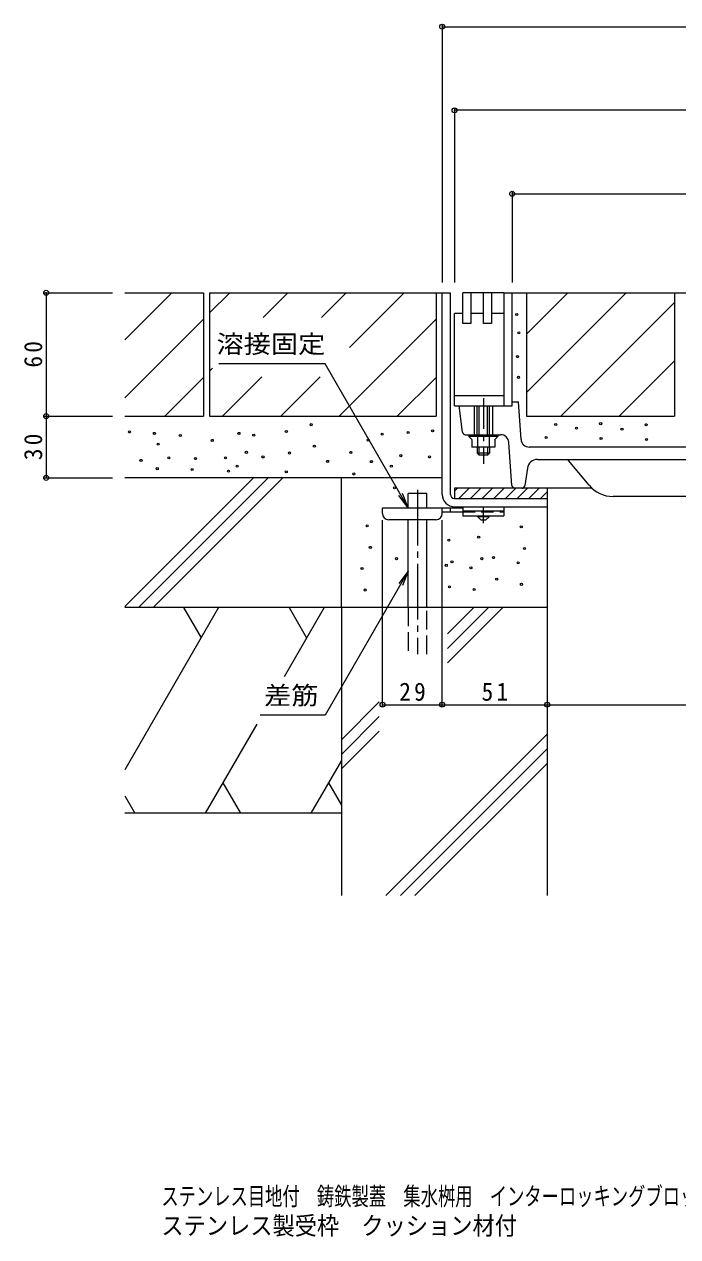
# Model space of a CAD drawing. Units: millimetres at full size, sheet at 1:3. Extents: x -973 to 1153, y -824 to 816.
# Drawn here: x 124 to 442, y -824 to -235 of the extents above; entities that cross this region are included whole.
import ezdxf
from ezdxf.enums import TextEntityAlignment as Align

# ---------------------------------------------------------------- set-up
doc = ezdxf.new("R2010")
doc.units = ezdxf.units.MM
doc.header["$LTSCALE"] = 3
doc.header["$PDMODE"] = 32
doc.header["$PDSIZE"] = 2.4
for name, pattern in [('CHAIN1', [8, 5, -1, 1, -1]), ('CHAIN2', [12, 9, -1, 1, -1]), ('DASHED2', [3, 2, -1]), ('DASHED3', [4, 3, -1])]:
    doc.linetypes.add(name, pattern=pattern)
for name, color, linetype, lineweight in [('4-1', 2, 'Continuous', 9), ('4-2', 3, 'Continuous', 9), ('4-4', 2, 'Continuous', 9), ('4-5', 7, 'Continuous', 9), ('4-6', 6, 'Continuous', 5), ('4-9', 3, 'Continuous', 9), ('4-E', 7, 'Continuous', 9), ('F-5_F-5ﾚｲﾔ', 2, 'Continuous', 9)]:
    doc.layers.add(name, color=color, linetype=linetype, lineweight=lineweight)
doc.styles.add('ＭＳ ゴシック', font='')
doc.styles.get('ＭＳ ゴシック').set_extended_font_data('MS Gothic')

msp = doc.modelspace()

# ---------------------------------------------------------------- linework, layer by layer
at = {"layer": '4-1'}
for p, q in [((327.385, -365.465), (331.385, -365.465)), ((327.385, -463.465), (327.385, -365.465)), ((331.385, -463.465), (331.385, -365.465)), ((333.385, -460.465), (333.385, -465.465)), ((378.385, -460.465), (333.385, -460.465)), ((334.852, -460.465), (333.385, -461.932)), ((333.385, -465.465), (378.385, -465.465)), ((340.509, -460.465), (335.509, -465.465)), ((346.166, -460.465), (341.166, -465.465)), ((351.823, -460.465), (346.823, -465.465)), ((357.48, -460.465), (352.48, -465.465)), ((363.137, -460.465), (358.137, -465.465)), ((368.794, -460.465), (363.793, -465.465)), ((374.45, -460.465), (369.45, -465.465)), ((378.385, -462.187), (375.107, -465.465)), ((378.385, -460.465), (378.385, -469.465)), ((333.385, -469.465), (378.385, -469.465))]:
    msp.add_line(p, q, dxfattribs=at)
for radius in [6, 2]:
    msp.add_arc((333.385, -463.465), radius, 180, 270, dxfattribs=at)
at = {"layer": '4-2'}
for p, q in [((337.385, -380.465), (337.385, -365.465)), ((357.385, -365.465), (337.385, -365.465)), ((341.385, -365.465), (341.385, -380.465)), ((347.385, -380.465), (347.385, -365.465)), ((351.385, -365.465), (351.385, -380.465)), ((357.385, -365.465), (357.385, -420.465)), ((361.385, -420.465), (361.385, -365.465)), ((337.385, -375.465), (333.385, -375.465)), ((333.385, -420.465), (333.385, -375.465)), ((347.385, -375.465), (341.385, -375.465)), ((357.385, -375.465), (351.385, -375.465)), ((341.385, -380.465), (337.385, -380.465)), ((351.385, -380.465), (347.385, -380.465)), ((333.385, -415.465), (357.385, -415.465)), ((361.385, -418.465), (364.4, -418.465)), ((365.706, -436.75), (364.4, -418.465)), ((333.385, -420.465), (361.385, -420.465)), ((337.221, -433.151), (335.635, -420.465)), ((342.885, -420.465), (342.885, -434.465)), ((344.385, -434.465), (344.385, -420.465)), ((345.385, -434.465), (345.385, -420.465)), ((349.385, -434.465), (349.385, -420.465)), ((350.385, -434.465), (350.385, -420.465)), ((351.885, -420.465), (351.885, -434.465)), ((338.709, -434.465), (355.803, -434.465)), ((340.385, -434.465), (340.385, -435.265)), ((354.385, -435.265), (340.385, -435.265)), ((340.385, -435.265), (341.86, -436.865)), ((344.622, -435.265), (344.622, -440.465)), ((350.147, -435.265), (350.147, -440.465)), ((354.385, -435.265), (352.91, -436.865)), ((354.385, -434.465), (354.385, -435.265)), ((341.86, -436.865), (341.86, -440.465)), ((344.385, -440.465), (344.385, -443.464)), ((345.385, -444.465), (345.385, -440.465)), ((349.385, -440.465), (349.385, -444.465)), ((350.385, -440.465), (350.385, -443.464)), ((361.285, -459.071), (359.793, -438.18)), ((837.074, -440.465), (369.696, -440.465)), ((350.385, -443.464), (344.385, -443.464)), ((345.385, -444.465), (344.385, -443.464)), ((349.385, -444.465), (345.385, -444.465)), ((350.385, -443.464), (349.385, -444.465)), ((373.721, -446.465), (502.91, -446.465)), ((398.887, -459.067), (388.835, -447.004)), ((368.772, -450.757), (367.569, -459.177)), ((366.084, -460.465), (362.782, -460.465)), ((400.213, -460.465), (366.098, -460.465)), ((796.359, -464.465), (410.411, -464.465))]:
    msp.add_line(p, q, dxfattribs=at)
at = {"layer": '4-2', "linetype": 'CHAIN1'}
msp.add_line((347.385, -416.642), (347.385, -448.66), dxfattribs=at)
at = {"layer": '4-2'}
for points in [[(357.385, -365.465), (849.385, -365.465), (869.385, -365.465)], [(352.91, -436.865), (352.91, -440.465), (341.86, -440.465)]]:
    msp.add_lwpolyline(points, dxfattribs=at)
for centre, radius, start, end in [((338.709, -432.965), 1.5, 187.12479, 270), ((355.803, -438.465), 4, 4.08566, 90), ((369.696, -436.465), 4, 184.08566, 270), ((373.721, -451.465), 5, 90, 171.86966), ((387.682, -447.965), 1.5, 39.80606, 90), ((362.782, -458.965), 1.5, 184.08575, 270), ((366.084, -458.965), 1.5, 270, 351.8707), ((410.411, -449.465), 15, 219.80562, 270)]:
    msp.add_arc(centre, radius, start, end, dxfattribs=at)
at = {"layer": '4-4', "color": 7}
for p, q in [((327.385, -235.206), (327.385, -360.465)), ((327.385, -236.106), (879.385, -236.106)), ((333.385, -275.842), (333.385, -360.465)), ((873.385, -276.742), (333.385, -276.742)), ((361.385, -316.425), (361.385, -360.465)), ((361.385, -317.325), (845.385, -317.325)), ((134.019, -365.465), (167.185, -365.465)), ((134.919, -365.465), (134.919, -425.465)), ((134.019, -425.465), (167.185, -425.465)), ((134.919, -425.465), (134.919, -455.465)), ((134.019, -455.465), (167.185, -455.465)), ((298.385, -566.613), (298.385, -475.964)), ((327.385, -566.613), (327.385, -475.964)), ((298.385, -565.713), (327.385, -565.713)), ((327.385, -565.713), (378.385, -565.713)), ((378.385, -565.713), (828.385, -565.713))]:
    msp.add_line(p, q, dxfattribs=at)
for p in [(327.385, -236.106), (333.385, -276.742), (361.385, -317.325), (134.919, -365.465), (134.919, -425.465), (134.919, -455.465), (298.385, -565.713), (327.385, -565.713), (378.385, -565.713)]:
    msp.add_point(p, dxfattribs=at)
at = {"layer": '4-5'}
for p, q in [((270.518, -399.974), (218.851, -399.974)), ((310.927, -469.964), (270.518, -399.974)), ((310.927, -469.964), (306.361, -464.014)), ((310.927, -469.964), (308.056, -463.035)), ((310.927, -500.851), (270.54, -570.801)), ((310.927, -500.851), (306.361, -506.801)), ((310.927, -500.851), (308.056, -507.78)), ((270.54, -570.801), (238.871, -570.801))]:
    msp.add_line(p, q, dxfattribs=at)
at = {"layer": '4-6'}
for p, q in [((173.185, -518.027), (235.747, -455.465)), ((327.385, -455.465), (173.185, -455.465)), ((179.819, -518.465), (242.818, -455.465)), ((186.89, -518.465), (249.89, -455.465)), ((278.385, -518.465), (278.385, -455.465)), ((319.927, -462.964), (310.927, -462.964)), ((310.927, -469.964), (310.927, -462.964)), ((319.927, -469.964), (319.927, -462.964)), ((378.385, -469.465), (378.385, -658.465)), ((310.927, -518.465), (310.927, -475.764)), ((319.927, -518.465), (319.927, -475.764)), ((218.711, -518.465), (173.185, -597.318)), ((201.664, -518.465), (210.187, -533.228)), ((270.013, -518.465), (250.523, -552.223)), ((252.966, -518.465), (261.49, -533.228)), ((278.385, -518.465), (278.385, -658.465)), ((329.938, -531.274), (342.747, -518.465)), ((329.938, -538.345), (349.819, -518.465)), ((329.938, -545.416), (356.89, -518.465)), ((278.385, -582.827), (296.818, -564.394)), ((278.385, -589.898), (296.818, -571.465)), ((237.265, -575.187), (212.278, -618.465)), ((278.385, -596.969), (296.818, -578.536)), ((300.027, -658.465), (378.385, -580.107)), ((307.098, -658.465), (378.385, -587.178)), ((278.385, -592.822), (263.58, -618.465)), ((314.169, -658.465), (378.385, -594.249)), ((220.802, -603.701), (229.326, -618.465)), ((272.104, -603.701), (278.385, -614.58)), ((173.185, -610.084), (178.023, -618.465)), ((278.385, -618.465), (173.185, -618.465))]:
    msp.add_line(p, q, dxfattribs=at)
at = {"layer": '4-6', "linetype": 'CHAIN2'}
msp.add_line((315.427, -461.272), (315.427, -541.131), dxfattribs=at)
at = {"layer": '4-6', "linetype": 'DASHED3'}
for p, q in [((310.927, -518.465), (310.927, -541.131)), ((319.927, -541.131), (319.927, -518.465))]:
    msp.add_line(p, q, dxfattribs=at)
at = {"layer": '4-6'}
msp.add_lwpolyline([(378.385, -518.465), (278.385, -518.465), (173.185, -518.465)], dxfattribs=at)
at = {"layer": '4-9', "color": 4}
for p, q in [((327.385, -472.764), (327.385, -469.964)), ((331.385, -471.964), (331.385, -469.964)), ((324.385, -475.764), (301.385, -475.764)), ((327.38, -471.964), (337.385, -471.964))]:
    msp.add_line(p, q, dxfattribs=at)
at = {"layer": '4-9'}
for p, q in [((337.385, -469.465), (357.385, -469.465)), ((337.385, -469.465), (337.385, -473.965)), ((337.385, -471.465), (357.385, -471.465)), ((357.385, -469.465), (357.385, -473.965)), ((337.385, -473.965), (357.385, -473.965))]:
    msp.add_line(p, q, dxfattribs=at)
at = {"layer": '4-9', "color": 4, "linetype": 'CHAIN1'}
msp.add_line((347.385, -477.512), (347.385, -469.465), dxfattribs=at)
at = {"layer": '4-9', "linetype": 'DASHED2'}
msp.add_line((337.385, -471.965), (357.385, -471.965), dxfattribs=at)
at = {"layer": '4-9', "color": 2}
for p, q in [((344.635, -474.464), (344.635, -473.965)), ((346.385, -475.964), (344.635, -474.464)), ((350.135, -474.464), (344.635, -474.464)), ((348.385, -475.964), (346.385, -475.964)), ((350.135, -474.464), (348.385, -475.964)), ((350.135, -474.464), (350.135, -473.965))]:
    msp.add_line(p, q, dxfattribs=at)
at = {"layer": '4-9', "color": 4}
msp.add_lwpolyline([(298.385, -472.764), (298.385, -469.964), (337.385, -469.964)], dxfattribs=at)
for centre, start, end in [((301.385, -472.764), 180, 270), ((324.385, -472.764), 270, 0)]:
    msp.add_arc(centre, 3, start, end, dxfattribs=at)
at = {"layer": '4-E', "color": 2}
for p, q in [((173.185, -365.465), (211.385, -365.465)), ((173.185, -388.258), (195.978, -365.465)), ((211.385, -365.465), (211.385, -425.465)), ((214.385, -375.205), (224.125, -365.465)), ((214.385, -365.465), (324.385, -365.465)), ((214.385, -365.465), (214.385, -425.465)), ((240.441, -377.433), (252.409, -365.465)), ((268.726, -377.433), (280.694, -365.465)), ((282.396, -392.047), (308.978, -365.465)), ((324.385, -365.465), (324.385, -425.465)), ((324.385, -365.465), (327.385, -365.465)), ((368.385, -365.465), (440.355, -365.465)), ((368.385, -385.589), (388.509, -365.465)), ((368.385, -413.873), (416.794, -365.465)), ((440.355, -365.465), (440.355, -425.465)), ((385.078, -425.465), (440.355, -370.188)), ((173.185, -416.542), (211.385, -378.342)), ((277.262, -425.465), (324.385, -378.342)), ((413.362, -425.465), (440.355, -398.472)), ((192.546, -425.465), (211.385, -406.626)), ((214.385, -403.489), (215.689, -402.185)), ((220.694, -425.465), (239.767, -406.392)), ((248.978, -425.465), (268.051, -406.392)), ((305.546, -425.465), (324.385, -406.626)), ((173.185, -425.465), (211.385, -425.465)), ((214.385, -425.465), (324.385, -425.465))]:
    msp.add_line(p, q, dxfattribs=at)
msp.add_lwpolyline([(368.385, -365.465), (368.385, -425.465), (440.355, -425.465)], dxfattribs=at)
at = {"layer": '4-E'}
for centre in [(363.597, -376.017), (364.62, -384.887), (363.938, -396.488), (364.45, -406.552), (263.72, -429.563), (382.532, -429.497), (404.41, -429.096), (426.546, -429.595), (175.399, -433.12), (187.511, -433.803), (200.134, -434.826), (228.623, -433.803), (235.788, -434.656), (251.653, -432.864), (298.168, -434.172), (310.863, -433.419), (322.733, -432.58), (377.927, -435.809), (392.639, -431.314), (404.581, -436.261), (414.775, -431.813), (189.387, -439.091), (215.658, -437.214), (265.256, -440.054), (291.431, -437.052), (426.716, -436.76), (181.028, -446.938), (194.505, -445.744), (207.47, -446.085), (222.044, -445.703), (232.206, -443.015), (240.305, -445.268), (253.188, -443.356), (271.707, -447.424), (282.943, -443.044), (292.966, -447.544), (307.266, -444.635), (321.176, -445.268), (188.936, -450.974), (205.912, -451.418), (223.553, -452.195), (227.77, -449.754), (251.625, -452.527), (284.478, -453.535), (302.665, -449.784), (304.2, -460.275), (290.932, -478.743), (365.825, -479.242), (292.467, -489.234), (330.625, -485.733), (345.105, -484.235), (367.361, -489.734), (305.161, -494.72), (346.64, -494.727), (352.344, -494.221), (288.435, -499.464), (329.377, -497.966), (332.161, -496.224), (341.36, -499.214), (364.327, -496.717), (353.88, -504.712), (365.863, -507.209), (289.971, -509.955), (330.912, -508.457), (342.895, -509.705)]:
    msp.add_circle(centre, 0.5, dxfattribs=at)

# ---------------------------------------------------------------- texts
at = {"layer": '4-4', "char_height": 8.798, "attachment_point": 7, "rotation": 90, "style": 'ＭＳ ゴシック'}
for s, insert in [('\\T1.27;\\W0.95;60', (133.119, -401.84)), ('\\T1.27;\\W0.95;30', (133.119, -446.84))]:
    msp.add_mtext(s, dxfattribs=dict(at, insert=insert))
at = {"layer": '4-4', "char_height": 8.798, "attachment_point": 7, "style": 'ＭＳ ゴシック'}
for s, insert in [('\\T1.27;\\W0.95;29', (306.51, -563.913)), ('\\T1.27;\\W0.95;51', (346.51, -563.913))]:
    msp.add_mtext(s, dxfattribs=dict(at, insert=insert))
at = {"layer": '4-5', "color": 2, "style": 'ＭＳ ゴシック', "width": 1.1}
for s, p in [('溶接固定', (217.732, -397.404)), ('差筋', (240.851, -568.232))]:
    msp.add_text(s, height=8.798, dxfattribs=at).set_placement(p, align=Align.BOTTOM_LEFT)
at = {"layer": 'F-5_F-5ﾚｲﾔ', "style": 'ＭＳ ゴシック'}
for s, width, p in [('ステンレス目地付\u3000鋳鉄製蓋\u3000集水桝用\u3000インターロッキングブロック用\u3000充填深さ７５ｍｍ ＳＩＷ－２－４５０（Ｐ＝１０）', 0.7, (190.916, -811.723)), ('ステンレス製受枠\u3000クッション材付', 0.9, (190.916, -826.038))]:
    msp.add_text(s, height=8.798, dxfattribs=dict(at, width=width)).set_placement(p, align=Align.BOTTOM_LEFT)

doc.saveas('drawing.dxf')
